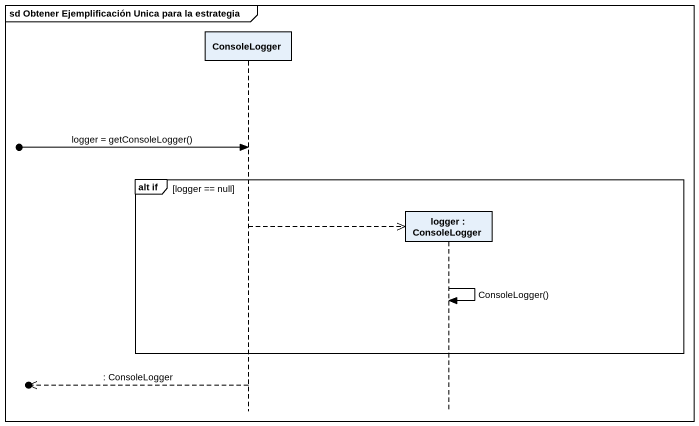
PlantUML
@startuml
mainframe sd Obtener Ejemplificación Unica para la estrategia
hide footbox
participant ConsoleLogger
participant "logger : ConsoleLogger" as logger

[o-> ConsoleLogger : logger = getConsoleLogger()
group alt if [logger == null]
  ConsoleLogger -->> logger **
  logger -> logger : ConsoleLogger()
end
[o<<-- ConsoleLogger : : ConsoleLogger
@enduml
